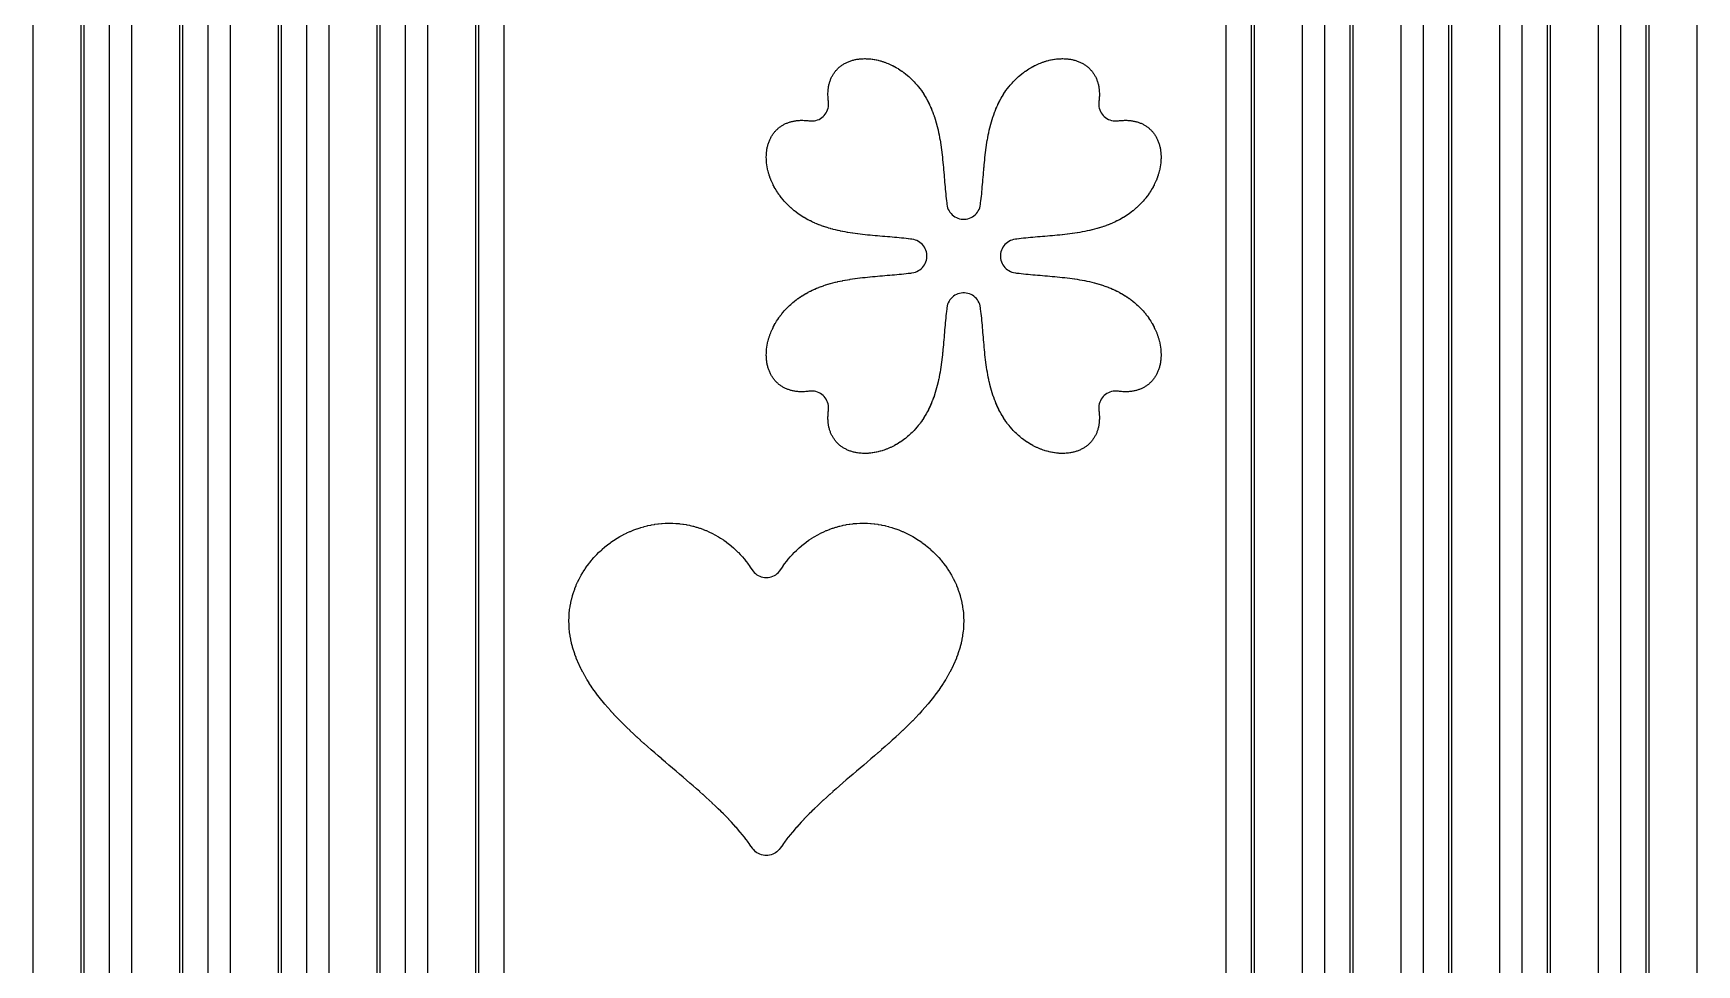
# Model space of a CAD drawing. Header units: metres. Extents: x 9 to 1211, y 9 to 2781.
# Drawn here: x 9 to 599, y 1738 to 2068 of the extents above; entities that cross this region are included whole.
import ezdxf

# ---------------------------------------------------------------- set-up
doc = ezdxf.new("R2010")
doc.units = ezdxf.units.M
for name, color, linetype in [('ACIKLIK', 5, 'Continuous'), ('CAM_SABLON', 4, 'Continuous'), ('DIS_KENAR_V91_Z3', 1, 'Continuous'), ('LAMBA_T4_Z4', 3, 'Continuous')]:
    doc.layers.add(name, color=color, linetype=linetype)

msp = doc.modelspace()

# ---------------------------------------------------------------- linework, layer by layer
at = {"layer": 'ACIKLIK'}
for points in [[(36, 1696.12), (36, 2485.88)], [(71, 1696.12), (71, 2485.88)], [(106, 1696.12), (106, 2485.88)], [(141, 1696.12), (141, 2485.88)], [(176, 1696.12), (176, 2485.88)], [(432, 2485.88), (432, 1696.12)], [(467, 2485.88), (467, 1696.12)], [(502, 2485.88), (502, 1696.12)], [(537, 2485.88), (537, 1696.12)], [(572, 2485.88), (572, 1696.12)]]:
    msp.add_lwpolyline(points, dxfattribs=at)
at = {"layer": 'CAM_SABLON'}
for points in [[(27, 1696.08), (27, 2485.92)], [(62, 1696.08), (62, 2485.92)], [(97, 1696.08), (97, 2485.92)], [(132, 1696.08), (132, 2485.92)], [(167, 1696.08), (167, 2485.92)], [(441, 2485.92), (441, 1696.08)], [(476, 2485.92), (476, 1696.08)], [(511, 2485.92), (511, 1696.08)], [(546, 2485.92), (546, 1696.08)], [(581, 2485.92), (581, 1696.08)]]:
    msp.add_lwpolyline(points, dxfattribs=at)
at = {"layer": 'DIS_KENAR_V91_Z3'}
for points in [[(9, 1696), (9, 2486)], [(44, 1696), (44, 2486)], [(79, 1696), (79, 2486)], [(114, 1696), (114, 2486)], [(149, 1696), (149, 2486)], [(459, 2486), (459, 1696)], [(494, 2486), (494, 1696)], [(529, 2486), (529, 1696)], [(564, 2486), (564, 1696)], [(599, 2486), (599, 1696)]]:
    msp.add_lwpolyline(points, dxfattribs=at)
for points in [[(284.11, 1941.03), (283.74, 1940.99), (283.56, 1940.97), (283.15, 1940.93), (282.97, 1940.91), (282.57, 1940.89), (282.37, 1940.88), (281.98, 1940.87), (281.78, 1940.86), (281.39, 1940.87), (281.18, 1940.87), (280.81, 1940.89), (280.59, 1940.9), (280.23, 1940.92), (280, 1940.95), (279.66, 1940.99), (279.42, 1941.02), (279.09, 1941.07), (278.84, 1941.11), (278.52, 1941.17), (278.28, 1941.23), (277.97, 1941.3), (277.72, 1941.37), (277.42, 1941.45), (277.17, 1941.53), (276.89, 1941.63), (276.63, 1941.72), (276.36, 1941.82), (276.1, 1941.93), (275.85, 1942.04), (275.58, 1942.17), (275.34, 1942.29), (275.08, 1942.43), (274.85, 1942.56), (274.6, 1942.71), (274.38, 1942.85), (274.13, 1943.02), (273.92, 1943.16), (273.67, 1943.35), (273.48, 1943.5), (273.24, 1943.7), (273.05, 1943.87), (272.82, 1944.08), (272.64, 1944.25), (272.42, 1944.47), (272.25, 1944.66), (272.04, 1944.89), (271.87, 1945.09), (271.68, 1945.33), (271.52, 1945.55), (271.35, 1945.79), (271.19, 1946.02), (271.03, 1946.27), (270.88, 1946.52), (270.73, 1946.77), (270.59, 1947.03), (270.46, 1947.29), (270.33, 1947.57), (270.21, 1947.83), (270.08, 1948.12), (269.98, 1948.38), (269.86, 1948.69), (269.77, 1948.95), (269.67, 1949.28), (269.59, 1949.54), (269.5, 1949.89), (269.43, 1950.14), (269.35, 1950.51), (269.3, 1950.75), (269.23, 1951.14), (269.19, 1951.38), (269.14, 1951.78), (269.11, 1952.02), (269.07, 1952.44), (269.05, 1952.68), (269.02, 1953.11), (269.01, 1953.34), (269, 1953.79), (269, 1954.01), (269.01, 1954.47), (269.02, 1954.69), (269.04, 1955.17), (269.06, 1955.38), (269.1, 1955.87), (269.12, 1956.08), (269.18, 1956.57), (269.21, 1956.78), (269.29, 1957.28), (269.33, 1957.48), (269.43, 1957.99), (269.47, 1958.19), (269.59, 1958.71), (269.64, 1958.9), (269.77, 1959.42), (269.83, 1959.61), (269.98, 1960.13), (270.04, 1960.32), (270.22, 1960.85), (270.28, 1961.03), (270.48, 1961.56), (270.55, 1961.73), (270.76, 1962.27), (270.83, 1962.44), (271.07, 1962.97), (271.15, 1963.13), (271.4, 1963.66), (271.48, 1963.83), (271.75, 1964.36), (271.84, 1964.52), (272.13, 1965.04), (272.22, 1965.2), (272.53, 1965.71), (272.62, 1965.87), (272.95, 1966.38), (273.05, 1966.53), (273.39, 1967.04), (273.49, 1967.18), (273.86, 1967.68), (273.96, 1967.82), (274.34, 1968.32), (274.45, 1968.46), (274.84, 1968.94), (274.96, 1969.07), (275.37, 1969.55), (275.48, 1969.68), (275.91, 1970.15), (276.03, 1970.27), (276.47, 1970.73), (276.6, 1970.85), (277.06, 1971.3), (277.18, 1971.41), (277.65, 1971.85), (277.78, 1971.96), (278.27, 1972.39), (278.4, 1972.5), (278.9, 1972.91), (279.03, 1973.01), (279.55, 1973.42), (279.69, 1973.52), (280.22, 1973.91), (280.35, 1974), (280.9, 1974.38), (281.03, 1974.47), (281.6, 1974.84), (281.73, 1974.92), (282.31, 1975.28), (282.44, 1975.36), (283.03, 1975.7), (283.16, 1975.77), (283.77, 1976.1), (283.9, 1976.17), (284.52, 1976.49), (284.65, 1976.56), (285.28, 1976.87), (285.41, 1976.93), (286.05, 1977.22), (286.18, 1977.28), (286.84, 1977.56), (286.96, 1977.61), (287.63, 1977.88), (287.75, 1977.93), (288.44, 1978.19), (288.55, 1978.23), (289.25, 1978.48), (289.36, 1978.52), (290.03, 1978.74), (290.13, 1978.77), (290.86, 1979), (290.97, 1979.03), (291.7, 1979.24), (291.8, 1979.27), (292.55, 1979.48), (292.65, 1979.5), (293.4, 1979.69), (293.5, 1979.72), (294.26, 1979.9), (294.35, 1979.92), (295.13, 1980.09), (295.21, 1980.11), (296, 1980.27), (296.08, 1980.29), (296.88, 1980.44), (296.95, 1980.45), (297.76, 1980.6), (297.83, 1980.61), (298.64, 1980.74), (298.71, 1980.75), (299.53, 1980.88), (299.59, 1980.89), (300.42, 1981.01), (300.47, 1981.02), (301.31, 1981.13), (301.36, 1981.14), (302.2, 1981.24), (302.24, 1981.25), (303.09, 1981.35), (303.13, 1981.35), (303.98, 1981.45), (304.02, 1981.45), (304.87, 1981.54), (304.91, 1981.54), (305.76, 1981.63), (305.79, 1981.63), (306.65, 1981.71), (306.68, 1981.71), (307.54, 1981.79), (307.56, 1981.79), (308.43, 1981.87), (308.44, 1981.87), (309.31, 1981.95), (309.32, 1981.95), (310.18, 1982.02), (311.06, 1982.09), (311.92, 1982.17), (312.77, 1982.24), (313.62, 1982.31), (314.46, 1982.38), (315.3, 1982.46), (316.13, 1982.54), (316.95, 1982.62), (317.77, 1982.7), (317.81, 1982.71), (318.57, 1982.79), (318.62, 1982.8), (319.36, 1982.88), (319.42, 1982.89), (320.15, 1982.98), (320.21, 1982.98), (320.57, 1983.03), (321.31, 1983.16), (321.88, 1983.32), (322.44, 1983.54), (322.97, 1983.82), (323.47, 1984.14), (323.93, 1984.51), (324.36, 1984.93), (324.74, 1985.39), (325.08, 1985.88), (325.36, 1986.4), (325.59, 1986.95), (325.77, 1987.52), (325.89, 1988.11), (325.95, 1988.7), (325.95, 1989.3), (325.89, 1989.89), (325.77, 1990.48), (325.59, 1991.05), (325.36, 1991.6), (325.08, 1992.12), (324.74, 1992.61), (324.36, 1993.07), (323.93, 1993.49), (323.47, 1993.86), (322.97, 1994.18), (322.44, 1994.46), (321.88, 1994.68), (321.31, 1994.84), (320.57, 1994.97), (320.21, 1995.02), (320.15, 1995.02), (319.42, 1995.11), (319.36, 1995.12), (318.62, 1995.2), (318.57, 1995.21), (317.81, 1995.29), (317.77, 1995.3), (317, 1995.38), (316.17, 1995.46), (315.34, 1995.54), (314.5, 1995.61), (313.65, 1995.69), (312.79, 1995.76), (311.93, 1995.83), (311.06, 1995.91), (310.19, 1995.98), (309.32, 1996.05), (309.32, 1996.05), (308.45, 1996.13), (308.44, 1996.13), (307.58, 1996.2), (307.56, 1996.21), (306.7, 1996.28), (306.68, 1996.29), (305.82, 1996.37), (305.79, 1996.37), (304.94, 1996.45), (304.9, 1996.46), (304.05, 1996.55), (304.02, 1996.55), (303.17, 1996.64), (303.13, 1996.65), (302.29, 1996.75), (302.24, 1996.75), (301.4, 1996.86), (301.35, 1996.86), (300.52, 1996.98), (300.47, 1996.98), (299.64, 1997.1), (299.58, 1997.11), (298.77, 1997.24), (298.7, 1997.25), (297.89, 1997.38), (297.82, 1997.39), (297.02, 1997.53), (296.95, 1997.55), (296.15, 1997.7), (296.07, 1997.71), (295.29, 1997.87), (295.21, 1997.89), (294.43, 1998.06), (294.34, 1998.08), (293.58, 1998.26), (293.49, 1998.28), (292.73, 1998.47), (292.64, 1998.5), (291.89, 1998.7), (291.79, 1998.73), (291.06, 1998.94), (290.95, 1998.97), (290.23, 1999.2), (290.12, 1999.23), (289.37, 1999.48), (289.25, 1999.52), (288.55, 1999.77), (288.44, 1999.81), (287.75, 2000.07), (287.63, 2000.12), (286.96, 2000.39), (286.84, 2000.44), (286.18, 2000.72), (286.05, 2000.78), (285.41, 2001.07), (285.28, 2001.13), (284.65, 2001.44), (284.52, 2001.51), (283.9, 2001.83), (283.77, 2001.9), (283.16, 2002.23), (283.03, 2002.3), (282.44, 2002.64), (282.31, 2002.72), (281.73, 2003.08), (281.6, 2003.16), (281.03, 2003.53), (280.9, 2003.62), (280.35, 2004), (280.22, 2004.09), (279.69, 2004.48), (279.55, 2004.58), (279.03, 2004.99), (278.9, 2005.09), (278.4, 2005.5), (278.27, 2005.61), (277.78, 2006.04), (277.65, 2006.15), (277.18, 2006.59), (277.06, 2006.7), (276.6, 2007.15), (276.47, 2007.27), (276.03, 2007.73), (275.91, 2007.85), (275.48, 2008.32), (275.37, 2008.45), (274.96, 2008.93), (274.84, 2009.06), (274.45, 2009.54), (274.34, 2009.68), (273.96, 2010.18), (273.86, 2010.32), (273.49, 2010.82), (273.39, 2010.96), (273.05, 2011.47), (272.95, 2011.62), (272.62, 2012.13), (272.53, 2012.29), (272.22, 2012.8), (272.13, 2012.96), (271.84, 2013.48), (271.75, 2013.64), (271.48, 2014.17), (271.4, 2014.34), (271.15, 2014.87), (271.07, 2015.03), (270.83, 2015.56), (270.76, 2015.73), (270.55, 2016.27), (270.48, 2016.44), (270.28, 2016.97), (270.22, 2017.15), (270.04, 2017.68), (269.98, 2017.87), (269.83, 2018.39), (269.77, 2018.58), (269.64, 2019.1), (269.59, 2019.29), (269.47, 2019.81), (269.43, 2020.01), (269.33, 2020.52), (269.29, 2020.72), (269.21, 2021.22), (269.18, 2021.43), (269.12, 2021.92), (269.1, 2022.13), (269.06, 2022.62), (269.04, 2022.83), (269.02, 2023.31), (269.01, 2023.53), (269, 2023.99), (269, 2024.21), (269.01, 2024.66), (269.02, 2024.89), (269.05, 2025.32), (269.07, 2025.56), (269.11, 2025.98), (269.14, 2026.22), (269.19, 2026.62), (269.23, 2026.86), (269.3, 2027.25), (269.35, 2027.49), (269.43, 2027.86), (269.5, 2028.11), (269.59, 2028.46), (269.67, 2028.72), (269.77, 2029.05), (269.86, 2029.31), (269.98, 2029.62), (270.08, 2029.88), (270.21, 2030.17), (270.33, 2030.43), (270.46, 2030.71), (270.59, 2030.97), (270.73, 2031.23), (270.88, 2031.48), (271.03, 2031.73), (271.19, 2031.98), (271.35, 2032.21), (271.52, 2032.45), (271.68, 2032.67), (271.87, 2032.91), (272.04, 2033.11), (272.25, 2033.34), (272.42, 2033.53), (272.64, 2033.75), (272.82, 2033.92), (273.05, 2034.13), (273.24, 2034.3), (273.48, 2034.5), (273.67, 2034.65), (273.92, 2034.84), (274.13, 2034.98), (274.38, 2035.15), (274.6, 2035.29), (274.85, 2035.44), (275.08, 2035.57), (275.34, 2035.71), (275.58, 2035.83), (275.85, 2035.96), (276.1, 2036.07), (276.36, 2036.18), (276.63, 2036.28), (276.89, 2036.37), (277.17, 2036.47), (277.42, 2036.55), (277.72, 2036.63), (277.97, 2036.7), (278.28, 2036.77), (278.52, 2036.83), (278.84, 2036.89), (279.09, 2036.93), (279.42, 2036.98), (279.66, 2037.01), (280, 2037.05), (280.23, 2037.08), (280.59, 2037.1), (280.81, 2037.11), (281.18, 2037.13), (281.39, 2037.13), (281.78, 2037.14), (281.98, 2037.13), (282.37, 2037.12), (282.57, 2037.11), (282.97, 2037.09), (283.15, 2037.07), (283.56, 2037.03), (283.74, 2037.01), (284.06, 2036.97), (284.87, 2036.9), (285.45, 2036.9), (286.03, 2036.96), (286.6, 2037.08), (287.15, 2037.25), (287.69, 2037.48), (288.21, 2037.75), (288.69, 2038.08), (289.14, 2038.45), (289.55, 2038.86), (289.92, 2039.31), (290.25, 2039.79), (290.52, 2040.31), (290.75, 2040.85), (290.92, 2041.4), (291.04, 2041.97), (291.1, 2042.55), (291.1, 2043.14), (291.03, 2043.89), (290.99, 2044.26), (290.97, 2044.44), (290.93, 2044.85), (290.91, 2045.03), (290.89, 2045.43), (290.88, 2045.63), (290.87, 2046.02), (290.86, 2046.22), (290.87, 2046.61), (290.87, 2046.82), (290.89, 2047.19), (290.9, 2047.41), (290.92, 2047.77), (290.95, 2048), (290.99, 2048.34), (291.02, 2048.58), (291.07, 2048.91), (291.11, 2049.16), (291.17, 2049.48), (291.23, 2049.72), (291.3, 2050.03), (291.37, 2050.28), (291.45, 2050.58), (291.53, 2050.83), (291.63, 2051.11), (291.72, 2051.37), (291.82, 2051.64), (291.93, 2051.9), (292.04, 2052.15), (292.17, 2052.42), (292.29, 2052.66), (292.43, 2052.92), (292.56, 2053.15), (292.71, 2053.4), (292.85, 2053.62), (293.02, 2053.87), (293.16, 2054.08), (293.35, 2054.33), (293.5, 2054.52), (293.7, 2054.76), (293.87, 2054.95), (294.08, 2055.18), (294.25, 2055.36), (294.47, 2055.58), (294.66, 2055.75), (294.89, 2055.96), (295.09, 2056.13), (295.33, 2056.32), (295.55, 2056.48), (295.79, 2056.65), (296.02, 2056.81), (296.27, 2056.97), (296.52, 2057.12), (296.77, 2057.27), (297.03, 2057.41), (297.29, 2057.54), (297.57, 2057.67), (297.83, 2057.79), (298.12, 2057.92), (298.38, 2058.02), (298.69, 2058.14), (298.95, 2058.23), (299.28, 2058.33), (299.54, 2058.41), (299.89, 2058.5), (300.14, 2058.57), (300.51, 2058.65), (300.75, 2058.7), (301.14, 2058.77), (301.38, 2058.81), (301.78, 2058.86), (302.02, 2058.89), (302.44, 2058.93), (302.68, 2058.95), (303.11, 2058.98), (303.34, 2058.99), (303.79, 2059), (304.01, 2059), (304.47, 2058.99), (304.69, 2058.98), (305.17, 2058.96), (305.38, 2058.94), (305.87, 2058.9), (306.08, 2058.88), (306.57, 2058.82), (306.78, 2058.79), (307.28, 2058.71), (307.48, 2058.67), (307.99, 2058.57), (308.19, 2058.53), (308.71, 2058.41), (308.9, 2058.36), (309.42, 2058.23), (309.61, 2058.17), (310.13, 2058.02), (310.32, 2057.96), (310.85, 2057.78), (311.03, 2057.72), (311.56, 2057.52), (311.73, 2057.45), (312.27, 2057.24), (312.44, 2057.17), (312.97, 2056.93), (313.13, 2056.85), (313.66, 2056.6), (313.83, 2056.52), (314.36, 2056.25), (314.52, 2056.16), (315.04, 2055.87), (315.2, 2055.78), (315.71, 2055.47), (315.87, 2055.38), (316.38, 2055.05), (316.53, 2054.95), (317.04, 2054.61), (317.18, 2054.51), (317.68, 2054.14), (317.82, 2054.04), (318.32, 2053.66), (318.46, 2053.55), (318.94, 2053.16), (319.07, 2053.04), (319.55, 2052.63), (319.68, 2052.52), (320.15, 2052.09), (320.27, 2051.97), (320.73, 2051.53), (320.85, 2051.4), (321.3, 2050.94), (321.41, 2050.82), (321.85, 2050.35), (321.96, 2050.22), (322.39, 2049.73), (322.5, 2049.6), (322.91, 2049.1), (323.01, 2048.97), (323.42, 2048.45), (323.52, 2048.31), (323.91, 2047.78), (324, 2047.65), (324.38, 2047.1), (324.47, 2046.97), (324.84, 2046.4), (324.92, 2046.27), (325.28, 2045.69), (325.36, 2045.56), (325.7, 2044.97), (325.77, 2044.84), (326.1, 2044.23), (326.17, 2044.1), (326.49, 2043.48), (326.56, 2043.35), (326.87, 2042.72), (326.93, 2042.59), (327.22, 2041.95), (327.28, 2041.82), (327.56, 2041.16), (327.61, 2041.04), (327.88, 2040.37), (327.93, 2040.25), (328.19, 2039.56), (328.23, 2039.45), (328.48, 2038.75), (328.52, 2038.64), (328.74, 2037.97), (328.77, 2037.87), (329, 2037.14), (329.03, 2037.03), (329.24, 2036.3), (329.27, 2036.2), (329.48, 2035.45), (329.5, 2035.35), (329.69, 2034.6), (329.72, 2034.5), (329.9, 2033.74), (329.92, 2033.65), (330.09, 2032.87), (330.11, 2032.79), (330.27, 2032), (330.29, 2031.92), (330.44, 2031.12), (330.45, 2031.05), (330.6, 2030.24), (330.61, 2030.17), (330.74, 2029.36), (330.75, 2029.29), (330.88, 2028.47), (330.89, 2028.41), (331.01, 2027.58), (331.02, 2027.53), (331.13, 2026.69), (331.14, 2026.64), (331.24, 2025.8), (331.25, 2025.76), (331.35, 2024.91), (331.35, 2024.87), (331.45, 2024.02), (331.45, 2023.98), (331.54, 2023.13), (331.54, 2023.09), (331.63, 2022.24), (331.63, 2022.21), (331.71, 2021.35), (331.71, 2021.32), (331.79, 2020.46), (331.79, 2020.44), (331.87, 2019.57), (331.87, 2019.56), (331.95, 2018.69), (331.95, 2018.68), (332.02, 2017.82), (332.09, 2016.94), (332.17, 2016.08), (332.24, 2015.23), (332.31, 2014.38), (332.38, 2013.54), (332.46, 2012.7), (332.54, 2011.87), (332.62, 2011.05), (332.7, 2010.23), (332.71, 2010.19), (332.79, 2009.43), (332.8, 2009.38), (332.88, 2008.64), (332.89, 2008.58), (332.98, 2007.85), (332.98, 2007.79), (333.03, 2007.43), (333.16, 2006.69), (333.32, 2006.12), (333.54, 2005.56), (333.82, 2005.03), (334.14, 2004.53), (334.51, 2004.07), (334.93, 2003.64), (335.39, 2003.26), (335.88, 2002.92), (336.4, 2002.64), (336.95, 2002.41), (337.52, 2002.23), (338.11, 2002.11), (338.7, 2002.05), (339.3, 2002.05), (339.89, 2002.11), (340.48, 2002.23), (341.05, 2002.41), (341.6, 2002.64), (342.12, 2002.92), (342.61, 2003.26), (343.07, 2003.64), (343.49, 2004.07), (343.86, 2004.53), (344.18, 2005.03), (344.46, 2005.56), (344.68, 2006.12), (344.84, 2006.69), (344.97, 2007.43), (345.02, 2007.79), (345.02, 2007.85), (345.11, 2008.58), (345.12, 2008.64), (345.2, 2009.38), (345.21, 2009.43), (345.29, 2010.19), (345.3, 2010.23), (345.38, 2011), (345.46, 2011.83), (345.54, 2012.66), (345.61, 2013.5), (345.69, 2014.35), (345.76, 2015.21), (345.83, 2016.07), (345.91, 2016.94), (345.98, 2017.81), (346.05, 2018.68), (346.05, 2018.68), (346.13, 2019.55), (346.13, 2019.56), (346.2, 2020.42), (346.21, 2020.44), (346.28, 2021.3), (346.29, 2021.32), (346.37, 2022.18), (346.37, 2022.21), (346.45, 2023.06), (346.46, 2023.1), (346.55, 2023.95), (346.55, 2023.98), (346.64, 2024.83), (346.65, 2024.87), (346.75, 2025.71), (346.75, 2025.76), (346.86, 2026.6), (346.86, 2026.65), (346.98, 2027.48), (346.98, 2027.53), (347.1, 2028.36), (347.11, 2028.42), (347.24, 2029.23), (347.25, 2029.3), (347.38, 2030.11), (347.39, 2030.18), (347.53, 2030.98), (347.55, 2031.05), (347.7, 2031.85), (347.71, 2031.93), (347.87, 2032.71), (347.89, 2032.79), (348.06, 2033.57), (348.08, 2033.66), (348.26, 2034.42), (348.28, 2034.51), (348.47, 2035.27), (348.5, 2035.36), (348.7, 2036.11), (348.73, 2036.21), (348.94, 2036.94), (348.97, 2037.05), (349.2, 2037.77), (349.23, 2037.88), (349.48, 2038.63), (349.52, 2038.75), (349.77, 2039.45), (349.81, 2039.56), (350.07, 2040.25), (350.12, 2040.37), (350.39, 2041.04), (350.44, 2041.16), (350.72, 2041.82), (350.78, 2041.95), (351.07, 2042.59), (351.13, 2042.72), (351.44, 2043.35), (351.51, 2043.48), (351.83, 2044.1), (351.9, 2044.23), (352.23, 2044.84), (352.3, 2044.97), (352.64, 2045.56), (352.72, 2045.69), (353.08, 2046.27), (353.16, 2046.4), (353.53, 2046.97), (353.62, 2047.1), (354, 2047.65), (354.09, 2047.78), (354.48, 2048.31), (354.58, 2048.45), (354.99, 2048.97), (355.09, 2049.1), (355.5, 2049.6), (355.61, 2049.73), (356.04, 2050.22), (356.15, 2050.35), (356.59, 2050.82), (356.7, 2050.94), (357.15, 2051.4), (357.27, 2051.53), (357.73, 2051.97), (357.85, 2052.09), (358.32, 2052.52), (358.45, 2052.63), (358.93, 2053.04), (359.06, 2053.16), (359.54, 2053.55), (359.68, 2053.66), (360.18, 2054.04), (360.32, 2054.14), (360.82, 2054.51), (360.96, 2054.61), (361.47, 2054.95), (361.62, 2055.05), (362.13, 2055.38), (362.29, 2055.47), (362.8, 2055.78), (362.96, 2055.87), (363.48, 2056.16), (363.64, 2056.25), (364.17, 2056.52), (364.34, 2056.6), (364.87, 2056.85), (365.03, 2056.93), (365.56, 2057.17), (365.73, 2057.24), (366.27, 2057.45), (366.44, 2057.52), (366.97, 2057.72), (367.15, 2057.78), (367.68, 2057.96), (367.87, 2058.02), (368.39, 2058.17), (368.58, 2058.23), (369.1, 2058.36), (369.29, 2058.41), (369.81, 2058.53), (370.01, 2058.57), (370.52, 2058.67), (370.72, 2058.71), (371.22, 2058.79), (371.43, 2058.82), (371.92, 2058.88), (372.13, 2058.9), (372.62, 2058.94), (372.83, 2058.96), (373.31, 2058.98), (373.53, 2058.99), (373.99, 2059), (374.21, 2059), (374.66, 2058.99), (374.89, 2058.98), (375.32, 2058.95), (375.56, 2058.93), (375.98, 2058.89), (376.22, 2058.86), (376.62, 2058.81), (376.86, 2058.77), (377.25, 2058.7), (377.49, 2058.65), (377.86, 2058.57), (378.11, 2058.5), (378.46, 2058.41), (378.72, 2058.33), (379.05, 2058.23), (379.31, 2058.14), (379.62, 2058.02), (379.88, 2057.92), (380.17, 2057.79), (380.43, 2057.67), (380.71, 2057.54), (380.97, 2057.41), (381.23, 2057.27), (381.48, 2057.12), (381.73, 2056.97), (381.98, 2056.81), (382.21, 2056.65), (382.45, 2056.48), (382.67, 2056.32), (382.91, 2056.13), (383.11, 2055.96), (383.34, 2055.75), (383.53, 2055.58), (383.75, 2055.36), (383.92, 2055.18), (384.13, 2054.95), (384.3, 2054.76), (384.5, 2054.52), (384.65, 2054.33), (384.84, 2054.08), (384.98, 2053.87), (385.15, 2053.62), (385.29, 2053.4), (385.44, 2053.15), (385.57, 2052.92), (385.71, 2052.66), (385.83, 2052.42), (385.96, 2052.15), (386.07, 2051.9), (386.18, 2051.64), (386.28, 2051.37), (386.37, 2051.11), (386.47, 2050.83), (386.55, 2050.58), (386.63, 2050.28), (386.7, 2050.03), (386.77, 2049.72), (386.83, 2049.48), (386.89, 2049.16), (386.93, 2048.91), (386.98, 2048.58), (387.01, 2048.34), (387.05, 2048), (387.08, 2047.77), (387.1, 2047.41), (387.11, 2047.19), (387.13, 2046.82), (387.13, 2046.61), (387.14, 2046.22), (387.13, 2046.02), (387.12, 2045.63), (387.11, 2045.43), (387.09, 2045.03), (387.07, 2044.85), (387.03, 2044.44), (387.01, 2044.26), (386.97, 2043.94), (386.9, 2043.13), (386.9, 2042.55), (386.96, 2041.97), (387.08, 2041.4), (387.25, 2040.85), (387.48, 2040.31), (387.75, 2039.79), (388.08, 2039.31), (388.45, 2038.86), (388.86, 2038.45), (389.31, 2038.08), (389.79, 2037.75), (390.31, 2037.48), (390.85, 2037.25), (391.4, 2037.08), (391.97, 2036.96), (392.55, 2036.9), (393.14, 2036.9), (393.89, 2036.97), (394.26, 2037.01), (394.44, 2037.03), (394.85, 2037.07), (395.03, 2037.09), (395.43, 2037.11), (395.63, 2037.12), (396.02, 2037.13), (396.22, 2037.14), (396.61, 2037.13), (396.82, 2037.13), (397.19, 2037.11), (397.41, 2037.1), (397.77, 2037.08), (398, 2037.05), (398.34, 2037.01), (398.58, 2036.98), (398.91, 2036.93), (399.16, 2036.89), (399.48, 2036.83), (399.72, 2036.77), (400.03, 2036.7), (400.28, 2036.63), (400.58, 2036.55), (400.83, 2036.47), (401.11, 2036.37), (401.37, 2036.28), (401.64, 2036.18), (401.9, 2036.07), (402.15, 2035.96), (402.42, 2035.83), (402.66, 2035.71), (402.92, 2035.57), (403.15, 2035.44), (403.4, 2035.29), (403.62, 2035.15), (403.87, 2034.98), (404.08, 2034.84), (404.33, 2034.65), (404.52, 2034.5), (404.76, 2034.3), (404.95, 2034.13), (405.18, 2033.92), (405.36, 2033.75), (405.58, 2033.53), (405.75, 2033.34), (405.96, 2033.11), (406.13, 2032.91), (406.32, 2032.67), (406.48, 2032.45), (406.65, 2032.21), (406.81, 2031.98), (406.97, 2031.73), (407.12, 2031.48), (407.27, 2031.23), (407.41, 2030.97), (407.54, 2030.71), (407.67, 2030.43), (407.79, 2030.17), (407.92, 2029.88), (408.02, 2029.62), (408.14, 2029.31), (408.23, 2029.05), (408.33, 2028.72), (408.41, 2028.46), (408.5, 2028.11), (408.57, 2027.86), (408.65, 2027.49), (408.7, 2027.25), (408.77, 2026.86), (408.81, 2026.62), (408.86, 2026.22), (408.89, 2025.98), (408.93, 2025.56), (408.95, 2025.32), (408.98, 2024.89), (408.99, 2024.66), (409, 2024.21), (409, 2023.99), (408.99, 2023.53), (408.98, 2023.31), (408.96, 2022.83), (408.94, 2022.62), (408.9, 2022.13), (408.88, 2021.92), (408.82, 2021.43), (408.79, 2021.22), (408.71, 2020.72), (408.67, 2020.52), (408.57, 2020.01), (408.53, 2019.81), (408.41, 2019.29), (408.36, 2019.1), (408.23, 2018.58), (408.17, 2018.39), (408.02, 2017.87), (407.96, 2017.68), (407.78, 2017.15), (407.72, 2016.97), (407.52, 2016.44), (407.45, 2016.27), (407.24, 2015.73), (407.17, 2015.56), (406.93, 2015.03), (406.85, 2014.87), (406.6, 2014.34), (406.52, 2014.17), (406.25, 2013.64), (406.16, 2013.48), (405.87, 2012.96), (405.78, 2012.8), (405.47, 2012.29), (405.38, 2012.13), (405.05, 2011.62), (404.95, 2011.47), (404.61, 2010.96), (404.51, 2010.82), (404.14, 2010.32), (404.04, 2010.18), (403.66, 2009.68), (403.55, 2009.54), (403.16, 2009.06), (403.04, 2008.93), (402.63, 2008.45), (402.52, 2008.32), (402.09, 2007.85), (401.97, 2007.73), (401.53, 2007.27), (401.4, 2007.15), (400.94, 2006.7), (400.82, 2006.59), (400.35, 2006.15), (400.22, 2006.04), (399.73, 2005.61), (399.6, 2005.5), (399.1, 2005.09), (398.97, 2004.99), (398.45, 2004.58), (398.31, 2004.48), (397.78, 2004.09), (397.65, 2004), (397.1, 2003.62), (396.97, 2003.53), (396.4, 2003.16), (396.27, 2003.08), (395.69, 2002.72), (395.56, 2002.64), (394.97, 2002.3), (394.84, 2002.23), (394.23, 2001.9), (394.1, 2001.83), (393.48, 2001.51), (393.35, 2001.44), (392.72, 2001.13), (392.59, 2001.07), (391.95, 2000.78), (391.82, 2000.72), (391.16, 2000.44), (391.04, 2000.39), (390.37, 2000.12), (390.25, 2000.07), (389.56, 1999.81), (389.45, 1999.77), (388.75, 1999.52), (388.64, 1999.48), (387.97, 1999.26), (387.87, 1999.23), (387.14, 1999), (387.03, 1998.97), (386.3, 1998.76), (386.2, 1998.73), (385.45, 1998.52), (385.35, 1998.5), (384.6, 1998.31), (384.5, 1998.28), (383.74, 1998.1), (383.65, 1998.08), (382.87, 1997.91), (382.79, 1997.89), (382, 1997.73), (381.92, 1997.71), (381.12, 1997.56), (381.05, 1997.55), (380.24, 1997.4), (380.17, 1997.39), (379.36, 1997.26), (379.29, 1997.25), (378.47, 1997.12), (378.41, 1997.11), (377.58, 1996.99), (377.53, 1996.98), (376.69, 1996.87), (376.64, 1996.86), (375.8, 1996.76), (375.76, 1996.75), (374.91, 1996.65), (374.87, 1996.65), (374.02, 1996.55), (373.98, 1996.55), (373.13, 1996.46), (373.09, 1996.46), (372.24, 1996.37), (372.21, 1996.37), (371.35, 1996.29), (371.32, 1996.29), (370.46, 1996.21), (370.44, 1996.21), (369.57, 1996.13), (369.56, 1996.13), (368.69, 1996.05), (368.68, 1996.05), (367.82, 1995.98), (366.94, 1995.91), (366.08, 1995.83), (365.23, 1995.76), (364.38, 1995.69), (363.54, 1995.62), (362.7, 1995.54), (361.87, 1995.46), (361.05, 1995.38), (360.23, 1995.3), (360.19, 1995.29), (359.43, 1995.21), (359.38, 1995.2), (358.64, 1995.12), (358.58, 1995.11), (357.85, 1995.02), (357.79, 1995.02), (357.43, 1994.97), (356.69, 1994.84), (356.12, 1994.68), (355.56, 1994.46), (355.03, 1994.18), (354.53, 1993.86), (354.07, 1993.49), (353.64, 1993.07), (353.26, 1992.61), (352.92, 1992.12), (352.64, 1991.6), (352.41, 1991.05), (352.23, 1990.48), (352.11, 1989.89), (352.05, 1989.3), (352.05, 1988.7), (352.11, 1988.11), (352.23, 1987.52), (352.41, 1986.95), (352.64, 1986.4), (352.92, 1985.88), (353.26, 1985.39), (353.64, 1984.93), (354.07, 1984.51), (354.53, 1984.14), (355.03, 1983.82), (355.56, 1983.54), (356.12, 1983.32), (356.69, 1983.16), (357.43, 1983.03), (357.79, 1982.98), (357.85, 1982.98), (358.58, 1982.89), (358.64, 1982.88), (359.38, 1982.8), (359.43, 1982.79), (360.19, 1982.71), (360.23, 1982.7), (361, 1982.62), (361.83, 1982.54), (362.66, 1982.46), (363.5, 1982.39), (364.35, 1982.31), (365.21, 1982.24), (366.07, 1982.17), (366.94, 1982.09), (367.81, 1982.02), (368.68, 1981.95), (368.68, 1981.95), (369.55, 1981.87), (369.56, 1981.87), (370.42, 1981.8), (370.44, 1981.79), (371.3, 1981.72), (371.32, 1981.71), (372.18, 1981.63), (372.21, 1981.63), (373.06, 1981.55), (373.1, 1981.54), (373.95, 1981.45), (373.98, 1981.45), (374.83, 1981.36), (374.87, 1981.35), (375.71, 1981.25), (375.76, 1981.25), (376.6, 1981.14), (376.65, 1981.14), (377.48, 1981.02), (377.53, 1981.02), (378.36, 1980.9), (378.42, 1980.89), (379.23, 1980.76), (379.3, 1980.75), (380.11, 1980.62), (380.18, 1980.61), (380.98, 1980.47), (381.05, 1980.45), (381.85, 1980.3), (381.93, 1980.29), (382.71, 1980.13), (382.79, 1980.11), (383.57, 1979.94), (383.66, 1979.92), (384.42, 1979.74), (384.51, 1979.72), (385.27, 1979.53), (385.36, 1979.5), (386.11, 1979.3), (386.21, 1979.27), (386.94, 1979.06), (387.05, 1979.03), (387.77, 1978.8), (387.88, 1978.77), (388.63, 1978.52), (388.75, 1978.48), (389.45, 1978.23), (389.56, 1978.19), (390.25, 1977.93), (390.37, 1977.88), (391.04, 1977.61), (391.16, 1977.56), (391.82, 1977.28), (391.95, 1977.22), (392.59, 1976.93), (392.72, 1976.87), (393.35, 1976.56), (393.48, 1976.49), (394.1, 1976.17), (394.23, 1976.1), (394.84, 1975.77), (394.97, 1975.7), (395.56, 1975.36), (395.69, 1975.28), (396.27, 1974.92), (396.4, 1974.84), (396.97, 1974.47), (397.1, 1974.38), (397.65, 1974), (397.78, 1973.91), (398.31, 1973.52), (398.45, 1973.42), (398.97, 1973.01), (399.1, 1972.91), (399.6, 1972.5), (399.73, 1972.39), (400.22, 1971.96), (400.35, 1971.85), (400.82, 1971.41), (400.94, 1971.3), (401.4, 1970.85), (401.53, 1970.73), (401.97, 1970.27), (402.09, 1970.15), (402.52, 1969.68), (402.63, 1969.55), (403.04, 1969.07), (403.16, 1968.94), (403.55, 1968.46), (403.66, 1968.32), (404.04, 1967.82), (404.14, 1967.68), (404.51, 1967.18), (404.61, 1967.04), (404.95, 1966.53), (405.05, 1966.38), (405.38, 1965.87), (405.47, 1965.71), (405.78, 1965.2), (405.87, 1965.04), (406.16, 1964.52), (406.25, 1964.36), (406.52, 1963.83), (406.6, 1963.66), (406.85, 1963.13), (406.93, 1962.97), (407.17, 1962.44), (407.24, 1962.27), (407.45, 1961.73), (407.52, 1961.56), (407.72, 1961.03), (407.78, 1960.85), (407.96, 1960.32), (408.02, 1960.13), (408.17, 1959.61), (408.23, 1959.42), (408.36, 1958.9), (408.41, 1958.71), (408.53, 1958.19), (408.57, 1957.99), (408.67, 1957.48), (408.71, 1957.28), (408.79, 1956.78), (408.82, 1956.57), (408.88, 1956.08), (408.9, 1955.87), (408.94, 1955.38), (408.96, 1955.17), (408.98, 1954.69), (408.99, 1954.47), (409, 1954.01), (409, 1953.79), (408.99, 1953.34), (408.98, 1953.11), (408.95, 1952.68), (408.93, 1952.44), (408.89, 1952.02), (408.86, 1951.78), (408.81, 1951.38), (408.77, 1951.14), (408.7, 1950.75), (408.65, 1950.51), (408.57, 1950.14), (408.5, 1949.89), (408.41, 1949.54), (408.33, 1949.28), (408.23, 1948.95), (408.14, 1948.69), (408.02, 1948.38), (407.92, 1948.12), (407.79, 1947.83), (407.67, 1947.57), (407.54, 1947.29), (407.41, 1947.03), (407.27, 1946.77), (407.12, 1946.52), (406.97, 1946.27), (406.81, 1946.02), (406.65, 1945.79), (406.48, 1945.55), (406.32, 1945.33), (406.13, 1945.09), (405.96, 1944.89), (405.75, 1944.66), (405.58, 1944.47), (405.36, 1944.25), (405.18, 1944.08), (404.95, 1943.87), (404.76, 1943.7), (404.52, 1943.5), (404.33, 1943.35), (404.08, 1943.16), (403.87, 1943.02), (403.62, 1942.85), (403.4, 1942.71), (403.15, 1942.56), (402.92, 1942.43), (402.66, 1942.29), (402.42, 1942.17), (402.15, 1942.04), (401.9, 1941.93), (401.64, 1941.82), (401.37, 1941.72), (401.11, 1941.63), (400.83, 1941.53), (400.58, 1941.45), (400.28, 1941.37), (400.03, 1941.3), (399.72, 1941.23), (399.48, 1941.17), (399.16, 1941.11), (398.91, 1941.07), (398.58, 1941.02), (398.34, 1940.99), (398, 1940.95), (397.77, 1940.92), (397.41, 1940.9), (397.19, 1940.89), (396.82, 1940.87), (396.61, 1940.87), (396.22, 1940.86), (396.02, 1940.87), (395.63, 1940.88), (395.43, 1940.89), (395.03, 1940.91), (394.85, 1940.93), (394.44, 1940.97), (394.26, 1940.99), (393.94, 1941.03), (393.13, 1941.1), (392.55, 1941.1), (391.97, 1941.04), (391.4, 1940.92), (390.85, 1940.75), (390.31, 1940.52), (389.79, 1940.25), (389.31, 1939.92), (388.86, 1939.55), (388.45, 1939.14), (388.08, 1938.69), (387.75, 1938.21), (387.48, 1937.69), (387.25, 1937.15), (387.08, 1936.6), (386.96, 1936.03), (386.9, 1935.45), (386.9, 1934.86), (386.97, 1934.11), (387.01, 1933.74), (387.03, 1933.56), (387.07, 1933.15), (387.09, 1932.97), (387.11, 1932.57), (387.12, 1932.37), (387.13, 1931.98), (387.14, 1931.78), (387.13, 1931.39), (387.13, 1931.18), (387.11, 1930.81), (387.1, 1930.59), (387.08, 1930.23), (387.05, 1930), (387.01, 1929.66), (386.98, 1929.42), (386.93, 1929.09), (386.89, 1928.84), (386.83, 1928.52), (386.77, 1928.28), (386.7, 1927.97), (386.63, 1927.72), (386.55, 1927.42), (386.47, 1927.17), (386.37, 1926.89), (386.28, 1926.63), (386.18, 1926.36), (386.07, 1926.1), (385.96, 1925.85), (385.83, 1925.58), (385.71, 1925.34), (385.57, 1925.08), (385.44, 1924.85), (385.29, 1924.6), (385.15, 1924.38), (384.98, 1924.13), (384.84, 1923.92), (384.65, 1923.67), (384.5, 1923.48), (384.3, 1923.24), (384.13, 1923.05), (383.92, 1922.82), (383.75, 1922.64), (383.53, 1922.42), (383.34, 1922.25), (383.11, 1922.04), (382.91, 1921.87), (382.67, 1921.68), (382.45, 1921.52), (382.21, 1921.35), (381.98, 1921.19), (381.73, 1921.03), (381.48, 1920.88), (381.23, 1920.73), (380.97, 1920.59), (380.71, 1920.46), (380.43, 1920.33), (380.17, 1920.21), (379.88, 1920.08), (379.62, 1919.98), (379.31, 1919.86), (379.05, 1919.77), (378.72, 1919.67), (378.46, 1919.59), (378.11, 1919.5), (377.86, 1919.43), (377.49, 1919.35), (377.25, 1919.3), (376.86, 1919.23), (376.62, 1919.19), (376.22, 1919.14), (375.98, 1919.11), (375.56, 1919.07), (375.32, 1919.05), (374.89, 1919.02), (374.66, 1919.01), (374.21, 1919), (373.99, 1919), (373.53, 1919.01), (373.31, 1919.02), (372.83, 1919.04), (372.62, 1919.06), (372.13, 1919.1), (371.92, 1919.12), (371.43, 1919.18), (371.22, 1919.21), (370.72, 1919.29), (370.52, 1919.33), (370.01, 1919.43), (369.81, 1919.47), (369.29, 1919.59), (369.1, 1919.64), (368.58, 1919.77), (368.39, 1919.83), (367.87, 1919.98), (367.68, 1920.04), (367.15, 1920.22), (366.97, 1920.28), (366.44, 1920.48), (366.27, 1920.55), (365.73, 1920.76), (365.56, 1920.83), (365.03, 1921.07), (364.87, 1921.15), (364.34, 1921.4), (364.17, 1921.48), (363.64, 1921.75), (363.48, 1921.84), (362.96, 1922.13), (362.8, 1922.22), (362.29, 1922.53), (362.13, 1922.62), (361.62, 1922.95), (361.47, 1923.05), (360.96, 1923.39), (360.82, 1923.49), (360.32, 1923.86), (360.18, 1923.96), (359.68, 1924.34), (359.54, 1924.45), (359.06, 1924.84), (358.93, 1924.96), (358.45, 1925.37), (358.32, 1925.48), (357.85, 1925.91), (357.73, 1926.03), (357.27, 1926.47), (357.15, 1926.6), (356.7, 1927.06), (356.59, 1927.18), (356.15, 1927.65), (356.04, 1927.78), (355.61, 1928.27), (355.5, 1928.4), (355.09, 1928.9), (354.99, 1929.03), (354.58, 1929.55), (354.48, 1929.69), (354.09, 1930.22), (354, 1930.35), (353.62, 1930.9), (353.53, 1931.03), (353.16, 1931.6), (353.08, 1931.73), (352.72, 1932.31), (352.64, 1932.44), (352.3, 1933.03), (352.23, 1933.16), (351.9, 1933.77), (351.83, 1933.9), (351.51, 1934.52), (351.44, 1934.65), (351.13, 1935.28), (351.07, 1935.41), (350.78, 1936.05), (350.72, 1936.18), (350.44, 1936.84), (350.39, 1936.96), (350.12, 1937.63), (350.07, 1937.75), (349.81, 1938.44), (349.77, 1938.55), (349.52, 1939.25), (349.48, 1939.36), (349.26, 1940.03), (349.23, 1940.13), (349, 1940.86), (348.97, 1940.97), (348.76, 1941.7), (348.73, 1941.8), (348.52, 1942.55), (348.5, 1942.65), (348.31, 1943.4), (348.28, 1943.5), (348.1, 1944.26), (348.08, 1944.35), (347.91, 1945.13), (347.89, 1945.21), (347.73, 1946), (347.71, 1946.08), (347.56, 1946.88), (347.55, 1946.95), (347.4, 1947.76), (347.39, 1947.83), (347.26, 1948.64), (347.25, 1948.71), (347.12, 1949.53), (347.11, 1949.59), (346.99, 1950.42), (346.98, 1950.47), (346.87, 1951.31), (346.86, 1951.36), (346.76, 1952.2), (346.75, 1952.24), (346.65, 1953.09), (346.65, 1953.13), (346.55, 1953.98), (346.55, 1954.02), (346.46, 1954.87), (346.46, 1954.91), (346.37, 1955.76), (346.37, 1955.79), (346.29, 1956.65), (346.29, 1956.68), (346.21, 1957.54), (346.21, 1957.56), (346.13, 1958.43), (346.13, 1958.44), (346.05, 1959.31), (346.05, 1959.32), (345.98, 1960.18), (345.91, 1961.06), (345.83, 1961.92), (345.76, 1962.77), (345.69, 1963.62), (345.62, 1964.46), (345.54, 1965.3), (345.46, 1966.13), (345.38, 1966.95), (345.3, 1967.77), (345.29, 1967.81), (345.21, 1968.57), (345.2, 1968.62), (345.12, 1969.36), (345.11, 1969.42), (345.02, 1970.15), (345.02, 1970.21), (344.97, 1970.57), (344.84, 1971.31), (344.68, 1971.88), (344.46, 1972.44), (344.18, 1972.97), (343.86, 1973.47), (343.49, 1973.93), (343.07, 1974.36), (342.61, 1974.74), (342.12, 1975.08), (341.6, 1975.36), (341.05, 1975.59), (340.48, 1975.77), (339.89, 1975.89), (339.3, 1975.95), (338.7, 1975.95), (338.11, 1975.89), (337.52, 1975.77), (336.95, 1975.59), (336.4, 1975.36), (335.88, 1975.08), (335.39, 1974.74), (334.93, 1974.36), (334.51, 1973.93), (334.14, 1973.47), (333.82, 1972.97), (333.54, 1972.44), (333.32, 1971.88), (333.16, 1971.31), (333.03, 1970.57), (332.98, 1970.21), (332.98, 1970.15), (332.89, 1969.42), (332.88, 1969.36), (332.8, 1968.62), (332.79, 1968.57), (332.71, 1967.81), (332.7, 1967.77), (332.62, 1967), (332.54, 1966.17), (332.46, 1965.34), (332.39, 1964.5), (332.31, 1963.65), (332.24, 1962.79), (332.17, 1961.93), (332.09, 1961.06), (332.02, 1960.19), (331.95, 1959.32), (331.95, 1959.32), (331.87, 1958.45), (331.87, 1958.44), (331.8, 1957.58), (331.79, 1957.56), (331.72, 1956.7), (331.71, 1956.68), (331.63, 1955.82), (331.63, 1955.79), (331.55, 1954.94), (331.54, 1954.9), (331.45, 1954.05), (331.45, 1954.02), (331.36, 1953.17), (331.35, 1953.13), (331.25, 1952.29), (331.25, 1952.24), (331.14, 1951.4), (331.14, 1951.35), (331.02, 1950.52), (331.02, 1950.47), (330.9, 1949.64), (330.89, 1949.58), (330.76, 1948.77), (330.75, 1948.7), (330.62, 1947.89), (330.61, 1947.82), (330.47, 1947.02), (330.45, 1946.95), (330.3, 1946.15), (330.29, 1946.07), (330.13, 1945.29), (330.11, 1945.21), (329.94, 1944.43), (329.92, 1944.34), (329.74, 1943.58), (329.72, 1943.49), (329.53, 1942.73), (329.5, 1942.64), (329.3, 1941.89), (329.27, 1941.79), (329.06, 1941.06), (329.03, 1940.95), (328.8, 1940.23), (328.77, 1940.12), (328.52, 1939.37), (328.48, 1939.25), (328.23, 1938.55), (328.19, 1938.44), (327.93, 1937.75), (327.88, 1937.63), (327.61, 1936.96), (327.56, 1936.84), (327.28, 1936.18), (327.22, 1936.05), (326.93, 1935.41), (326.87, 1935.28), (326.56, 1934.65), (326.49, 1934.52), (326.17, 1933.9), (326.1, 1933.77), (325.77, 1933.16), (325.7, 1933.03), (325.36, 1932.44), (325.28, 1932.31), (324.92, 1931.73), (324.84, 1931.6), (324.47, 1931.03), (324.38, 1930.9), (324, 1930.35), (323.91, 1930.22), (323.52, 1929.69), (323.42, 1929.55), (323.01, 1929.03), (322.91, 1928.9), (322.5, 1928.4), (322.39, 1928.27), (321.96, 1927.78), (321.85, 1927.65), (321.41, 1927.18), (321.3, 1927.06), (320.85, 1926.6), (320.73, 1926.47), (320.27, 1926.03), (320.15, 1925.91), (319.68, 1925.48), (319.55, 1925.37), (319.07, 1924.96), (318.94, 1924.84), (318.46, 1924.45), (318.32, 1924.34), (317.82, 1923.96), (317.68, 1923.86), (317.18, 1923.49), (317.04, 1923.39), (316.53, 1923.05), (316.38, 1922.95), (315.87, 1922.62), (315.71, 1922.53), (315.2, 1922.22), (315.04, 1922.13), (314.52, 1921.84), (314.36, 1921.75), (313.83, 1921.48), (313.66, 1921.4), (313.13, 1921.15), (312.97, 1921.07), (312.44, 1920.83), (312.27, 1920.76), (311.73, 1920.55), (311.56, 1920.48), (311.03, 1920.28), (310.85, 1920.22), (310.32, 1920.04), (310.13, 1919.98), (309.61, 1919.83), (309.42, 1919.77), (308.9, 1919.64), (308.71, 1919.59), (308.19, 1919.47), (307.99, 1919.43), (307.48, 1919.33), (307.28, 1919.29), (306.78, 1919.21), (306.57, 1919.18), (306.08, 1919.12), (305.87, 1919.1), (305.38, 1919.06), (305.17, 1919.04), (304.69, 1919.02), (304.47, 1919.01), (304.01, 1919), (303.79, 1919), (303.34, 1919.01), (303.11, 1919.02), (302.68, 1919.05), (302.44, 1919.07), (302.02, 1919.11), (301.78, 1919.14), (301.38, 1919.19), (301.14, 1919.23), (300.75, 1919.3), (300.51, 1919.35), (300.14, 1919.43), (299.89, 1919.5), (299.54, 1919.59), (299.28, 1919.67), (298.95, 1919.77), (298.69, 1919.86), (298.38, 1919.98), (298.12, 1920.08), (297.83, 1920.21), (297.57, 1920.33), (297.29, 1920.46), (297.03, 1920.59), (296.77, 1920.73), (296.52, 1920.88), (296.27, 1921.03), (296.02, 1921.19), (295.79, 1921.35), (295.55, 1921.52), (295.33, 1921.68), (295.09, 1921.87), (294.89, 1922.04), (294.66, 1922.25), (294.47, 1922.42), (294.25, 1922.64), (294.08, 1922.82), (293.87, 1923.05), (293.7, 1923.24), (293.5, 1923.48), (293.35, 1923.67), (293.16, 1923.92), (293.02, 1924.13), (292.85, 1924.38), (292.71, 1924.6), (292.56, 1924.85), (292.43, 1925.08), (292.29, 1925.34), (292.17, 1925.58), (292.04, 1925.85), (291.93, 1926.1), (291.82, 1926.36), (291.72, 1926.63), (291.63, 1926.89), (291.53, 1927.17), (291.45, 1927.42), (291.37, 1927.72), (291.3, 1927.97), (291.23, 1928.28), (291.17, 1928.52), (291.11, 1928.84), (291.07, 1929.09), (291.02, 1929.42), (290.99, 1929.66), (290.95, 1930), (290.92, 1930.23), (290.9, 1930.59), (290.89, 1930.81), (290.87, 1931.18), (290.87, 1931.39), (290.86, 1931.78), (290.87, 1931.98), (290.88, 1932.37), (290.89, 1932.57), (290.91, 1932.97), (290.93, 1933.15), (290.97, 1933.56), (290.99, 1933.74), (291.03, 1934.06), (291.1, 1934.87), (291.1, 1935.45), (291.04, 1936.03), (290.92, 1936.6), (290.75, 1937.15), (290.52, 1937.69), (290.25, 1938.21), (289.92, 1938.69), (289.55, 1939.14), (289.14, 1939.55), (288.69, 1939.92), (288.21, 1940.25), (287.69, 1940.52), (287.15, 1940.75), (286.6, 1940.92), (286.03, 1941.04), (285.45, 1941.1), (284.86, 1941.1), (284.11, 1941.03)], [(209.76, 1832.52), (209.68, 1832.62), (208.82, 1833.75), (208.75, 1833.85), (207.92, 1834.98), (207.84, 1835.09), (207.05, 1836.22), (206.97, 1836.34), (206.22, 1837.47), (206.14, 1837.6), (205.43, 1838.73), (205.35, 1838.86), (204.69, 1839.99), (204.6, 1840.14), (203.98, 1841.27), (203.9, 1841.42), (203.31, 1842.54), (203.23, 1842.7), (202.69, 1843.83), (202.62, 1843.99), (202.12, 1845.12), (202.04, 1845.29), (201.59, 1846.41), (201.52, 1846.59), (201.11, 1847.71), (201.04, 1847.9), (200.68, 1849.01), (200.61, 1849.21), (200.29, 1850.32), (200.23, 1850.52), (199.95, 1851.63), (199.9, 1851.84), (199.67, 1852.94), (199.63, 1853.16), (199.43, 1854.25), (199.4, 1854.47), (199.25, 1855.56), (199.22, 1855.79), (199.12, 1856.87), (199.1, 1857.1), (199.03, 1858.18), (199.02, 1858.42), (199, 1859.49), (199, 1859.72), (199.02, 1860.79), (199.03, 1861.03), (199.1, 1862.09), (199.12, 1862.33), (199.22, 1863.38), (199.25, 1863.62), (199.4, 1864.66), (199.44, 1864.9), (199.62, 1865.94), (199.67, 1866.17), (199.9, 1867.2), (199.96, 1867.43), (200.23, 1868.46), (200.3, 1868.68), (200.61, 1869.7), (200.68, 1869.92), (201.04, 1870.92), (201.12, 1871.14), (201.51, 1872.13), (201.6, 1872.35), (202.03, 1873.32), (202.13, 1873.53), (202.6, 1874.5), (202.71, 1874.7), (203.22, 1875.65), (203.33, 1875.85), (203.88, 1876.78), (204, 1876.97), (204.58, 1877.89), (204.71, 1878.08), (205.33, 1878.97), (205.46, 1879.15), (206.12, 1880.03), (206.25, 1880.2), (206.94, 1881.06), (207.08, 1881.23), (207.81, 1882.06), (207.95, 1882.22), (208.71, 1883.03), (208.86, 1883.18), (209.65, 1883.96), (209.8, 1884.11), (210.62, 1884.87), (210.78, 1885.01), (211.62, 1885.73), (211.78, 1885.87), (212.65, 1886.57), (212.82, 1886.7), (213.71, 1887.36), (213.89, 1887.48), (214.8, 1888.12), (214.98, 1888.23), (215.92, 1888.83), (216.1, 1888.94), (217.05, 1889.51), (217.24, 1889.61), (218.21, 1890.14), (218.4, 1890.24), (219.39, 1890.73), (219.58, 1890.82), (220.58, 1891.28), (220.78, 1891.36), (221.8, 1891.78), (222, 1891.86), (223.02, 1892.24), (223.22, 1892.31), (224.26, 1892.65), (224.46, 1892.72), (225.5, 1893.02), (225.72, 1893.08), (226.76, 1893.34), (226.97, 1893.39), (228.02, 1893.61), (228.24, 1893.65), (229.29, 1893.84), (229.5, 1893.87), (230.56, 1894.01), (230.78, 1894.04), (231.82, 1894.15), (232.05, 1894.16), (233.09, 1894.23), (233.31, 1894.24), (234.36, 1894.27), (234.58, 1894.27), (235.61, 1894.26), (235.84, 1894.25), (236.87, 1894.2), (237.09, 1894.18), (238.11, 1894.1), (238.33, 1894.07), (239.35, 1893.95), (239.57, 1893.92), (240.57, 1893.75), (240.79, 1893.71), (241.78, 1893.52), (241.99, 1893.47), (242.97, 1893.24), (243.18, 1893.18), (244.15, 1892.91), (244.36, 1892.85), (245.3, 1892.55), (245.51, 1892.48), (246.44, 1892.15), (246.65, 1892.07), (247.56, 1891.7), (247.76, 1891.62), (248.66, 1891.23), (248.85, 1891.14), (249.73, 1890.71), (249.92, 1890.62), (250.78, 1890.16), (250.96, 1890.06), (251.8, 1889.58), (251.98, 1889.48), (252.8, 1888.97), (252.97, 1888.86), (253.77, 1888.33), (253.93, 1888.21), (254.71, 1887.66), (254.86, 1887.54), (255.62, 1886.97), (255.77, 1886.85), (256.5, 1886.25), (256.64, 1886.13), (257.35, 1885.51), (257.48, 1885.39), (258.16, 1884.76), (258.3, 1884.63), (258.95, 1883.99), (259.08, 1883.86), (259.71, 1883.2), (259.83, 1883.08), (260.43, 1882.41), (260.54, 1882.28), (261.12, 1881.6), (261.23, 1881.47), (261.78, 1880.79), (261.88, 1880.66), (262.4, 1879.97), (262.5, 1879.84), (262.99, 1879.15), (263.08, 1879.02), (263.55, 1878.33), (263.64, 1878.2), (263.87, 1877.84), (264.31, 1877.23), (264.7, 1876.78), (265.14, 1876.37), (265.62, 1876.01), (266.13, 1875.7), (266.67, 1875.44), (267.23, 1875.23), (267.81, 1875.09), (268.4, 1875), (269, 1874.97), (269.6, 1875), (270.19, 1875.09), (270.77, 1875.23), (271.33, 1875.44), (271.87, 1875.7), (272.38, 1876.01), (272.86, 1876.37), (273.3, 1876.78), (273.69, 1877.23), (274.13, 1877.84), (274.36, 1878.2), (274.45, 1878.33), (274.92, 1879.02), (275.01, 1879.15), (275.5, 1879.84), (275.6, 1879.97), (276.12, 1880.66), (276.22, 1880.79), (276.77, 1881.47), (276.88, 1881.6), (277.46, 1882.28), (277.57, 1882.41), (278.17, 1883.08), (278.29, 1883.2), (278.92, 1883.86), (279.05, 1883.99), (279.7, 1884.63), (279.84, 1884.76), (280.52, 1885.39), (280.65, 1885.51), (281.36, 1886.13), (281.5, 1886.25), (282.23, 1886.85), (282.38, 1886.97), (283.14, 1887.54), (283.29, 1887.66), (284.07, 1888.21), (284.23, 1888.33), (285.03, 1888.86), (285.2, 1888.97), (286.02, 1889.48), (286.2, 1889.58), (287.04, 1890.06), (287.22, 1890.16), (288.08, 1890.62), (288.27, 1890.71), (289.15, 1891.14), (289.34, 1891.23), (290.24, 1891.62), (290.44, 1891.7), (291.35, 1892.07), (291.56, 1892.15), (292.49, 1892.48), (292.7, 1892.55), (293.64, 1892.85), (293.85, 1892.91), (294.82, 1893.18), (295.03, 1893.24), (296.01, 1893.47), (296.22, 1893.52), (297.21, 1893.71), (297.43, 1893.75), (298.43, 1893.92), (298.65, 1893.95), (299.67, 1894.07), (299.89, 1894.1), (300.91, 1894.18), (301.13, 1894.2), (302.16, 1894.25), (302.39, 1894.26), (303.42, 1894.27), (303.64, 1894.27), (304.69, 1894.24), (304.91, 1894.23), (305.95, 1894.16), (306.18, 1894.15), (307.23, 1894.04), (307.44, 1894.01), (308.5, 1893.87), (308.71, 1893.84), (309.76, 1893.65), (309.98, 1893.61), (311.03, 1893.39), (311.24, 1893.34), (312.28, 1893.08), (312.5, 1893.02), (313.54, 1892.72), (313.74, 1892.65), (314.78, 1892.31), (314.98, 1892.24), (316, 1891.86), (316.2, 1891.78), (317.22, 1891.36), (317.42, 1891.28), (318.42, 1890.82), (318.61, 1890.73), (319.6, 1890.24), (319.79, 1890.14), (320.76, 1889.61), (320.95, 1889.51), (321.9, 1888.94), (322.08, 1888.83), (323.02, 1888.23), (323.2, 1888.12), (324.11, 1887.48), (324.29, 1887.36), (325.18, 1886.7), (325.35, 1886.57), (326.22, 1885.87), (326.38, 1885.73), (327.22, 1885.01), (327.38, 1884.87), (328.2, 1884.11), (328.35, 1883.96), (329.14, 1883.18), (329.29, 1883.03), (330.05, 1882.22), (330.19, 1882.06), (330.92, 1881.23), (331.06, 1881.06), (331.75, 1880.2), (331.88, 1880.03), (332.54, 1879.15), (332.67, 1878.97), (333.29, 1878.08), (333.42, 1877.89), (334, 1876.97), (334.12, 1876.78), (334.67, 1875.85), (334.78, 1875.65), (335.29, 1874.7), (335.4, 1874.5), (335.87, 1873.53), (335.97, 1873.32), (336.4, 1872.35), (336.49, 1872.13), (336.88, 1871.14), (336.96, 1870.92), (337.32, 1869.92), (337.39, 1869.7), (337.7, 1868.68), (337.77, 1868.46), (338.04, 1867.43), (338.1, 1867.2), (338.33, 1866.17), (338.38, 1865.94), (338.56, 1864.9), (338.6, 1864.66), (338.75, 1863.62), (338.78, 1863.38), (338.88, 1862.33), (338.9, 1862.09), (338.97, 1861.03), (338.98, 1860.79), (339, 1859.72), (339, 1859.49), (338.98, 1858.42), (338.97, 1858.18), (338.9, 1857.1), (338.88, 1856.87), (338.78, 1855.79), (338.75, 1855.56), (338.6, 1854.47), (338.57, 1854.25), (338.37, 1853.16), (338.33, 1852.94), (338.1, 1851.84), (338.05, 1851.63), (337.77, 1850.52), (337.71, 1850.32), (337.39, 1849.21), (337.32, 1849.01), (336.96, 1847.9), (336.89, 1847.71), (336.48, 1846.59), (336.41, 1846.41), (335.96, 1845.29), (335.88, 1845.12), (335.38, 1843.99), (335.31, 1843.83), (334.77, 1842.7), (334.69, 1842.54), (334.1, 1841.42), (334.02, 1841.27), (333.4, 1840.14), (333.31, 1839.99), (332.65, 1838.86), (332.57, 1838.73), (331.86, 1837.6), (331.78, 1837.47), (331.03, 1836.34), (330.95, 1836.22), (330.16, 1835.09), (330.08, 1834.98), (329.25, 1833.85), (329.18, 1833.75), (328.31, 1832.61), (328.24, 1832.52), (327.37, 1831.43), (327.3, 1831.34), (326.37, 1830.21), (326.3, 1830.13), (325.33, 1829), (325.26, 1828.92), (324.26, 1827.79), (324.2, 1827.72), (323.17, 1826.6), (323.11, 1826.53), (322.05, 1825.41), (321.99, 1825.35), (320.91, 1824.23), (320.85, 1824.18), (319.74, 1823.06), (319.69, 1823.01), (318.56, 1821.9), (318.51, 1821.85), (317.36, 1820.74), (317.32, 1820.7), (316.14, 1819.59), (316.1, 1819.56), (314.91, 1818.45), (314.88, 1818.42), (313.67, 1817.32), (313.64, 1817.29), (312.42, 1816.19), (312.39, 1816.17), (311.16, 1815.07), (311.13, 1815.05), (309.89, 1813.96), (309.87, 1813.94), (308.62, 1812.85), (308.6, 1812.84), (307.35, 1811.75), (307.33, 1811.74), (306.08, 1810.66), (306.07, 1810.65), (304.8, 1809.57), (304.8, 1809.57), (303.54, 1808.49), (302.27, 1807.42), (301.02, 1806.35), (299.78, 1805.3), (298.55, 1804.24), (297.34, 1803.2), (296.13, 1802.16), (294.94, 1801.12), (293.77, 1800.1), (292.61, 1799.07), (292.57, 1799.04), (291.47, 1798.05), (291.43, 1798.02), (290.36, 1797.04), (290.32, 1797), (289.27, 1796.04), (289.22, 1796), (288.2, 1795.05), (288.15, 1795), (287.16, 1794.06), (287.1, 1794.01), (286.14, 1793.08), (286.08, 1793.03), (285.15, 1792.11), (285.09, 1792.05), (284.18, 1791.15), (284.12, 1791.09), (283.25, 1790.2), (283.18, 1790.13), (282.34, 1789.26), (282.27, 1789.19), (281.47, 1788.33), (281.4, 1788.25), (280.62, 1787.41), (280.55, 1787.33), (279.81, 1786.51), (279.73, 1786.42), (279.02, 1785.61), (278.95, 1785.52), (278.27, 1784.73), (278.19, 1784.63), (277.55, 1783.86), (277.47, 1783.76), (276.87, 1783.01), (276.79, 1782.9), (276.21, 1782.17), (276.13, 1782.06), (275.59, 1781.35), (275.51, 1781.24), (275, 1780.54), (274.92, 1780.43), (274.45, 1779.76), (274.36, 1779.63), (273.96, 1779.04), (273.61, 1778.58), (273.21, 1778.15), (272.78, 1777.76), (272.31, 1777.41), (271.81, 1777.12), (271.28, 1776.87), (270.73, 1776.67), (270.16, 1776.53), (269.58, 1776.45), (269, 1776.42), (268.42, 1776.45), (267.84, 1776.53), (267.27, 1776.67), (266.72, 1776.87), (266.19, 1777.12), (265.69, 1777.41), (265.22, 1777.76), (264.79, 1778.15), (264.39, 1778.58), (264.04, 1779.04), (263.64, 1779.63), (263.55, 1779.76), (263.08, 1780.43), (263, 1780.54), (262.49, 1781.24), (262.41, 1781.35), (261.87, 1782.06), (261.79, 1782.17), (261.21, 1782.9), (261.13, 1783.01), (260.53, 1783.76), (260.45, 1783.86), (259.81, 1784.63), (259.73, 1784.73), (259.05, 1785.52), (258.98, 1785.61), (258.27, 1786.42), (258.19, 1786.51), (257.45, 1787.33), (257.38, 1787.41), (256.6, 1788.25), (256.53, 1788.33), (255.73, 1789.19), (255.66, 1789.26), (254.82, 1790.13), (254.75, 1790.2), (253.88, 1791.09), (253.82, 1791.15), (252.91, 1792.05), (252.85, 1792.11), (251.92, 1793.03), (251.86, 1793.08), (250.9, 1794.01), (250.84, 1794.06), (249.85, 1795), (249.8, 1795.05), (248.78, 1796), (248.73, 1796.04), (247.68, 1797), (247.64, 1797.04), (246.57, 1798.02), (246.53, 1798.05), (245.43, 1799.04), (245.39, 1799.07), (244.27, 1800.06), (243.09, 1801.09), (241.9, 1802.13), (240.69, 1803.18), (239.47, 1804.23), (238.23, 1805.29), (236.98, 1806.35), (235.73, 1807.42), (234.47, 1808.49), (233.21, 1809.56), (233.2, 1809.57), (231.94, 1810.64), (231.93, 1810.65), (230.68, 1811.73), (230.66, 1811.74), (229.41, 1812.83), (229.4, 1812.84), (228.15, 1813.93), (228.13, 1813.94), (226.89, 1815.03), (226.87, 1815.05), (225.64, 1816.14), (225.61, 1816.17), (224.39, 1817.26), (224.36, 1817.29), (223.16, 1818.39), (223.12, 1818.42), (221.93, 1819.52), (221.89, 1819.56), (220.72, 1820.66), (220.68, 1820.7), (219.53, 1821.81), (219.48, 1821.85), (218.35, 1822.96), (218.3, 1823.01), (217.2, 1824.13), (217.14, 1824.18), (216.06, 1825.29), (216, 1825.35), (214.95, 1826.47), (214.89, 1826.54), (213.86, 1827.66), (213.8, 1827.73), (212.8, 1828.85), (212.73, 1828.93), (211.77, 1830.05), (211.7, 1830.13), (210.77, 1831.26), (210.69, 1831.35), (209.76, 1832.52)]]:
    msp.add_lwpolyline(points, close=True, dxfattribs=at)
at = {"layer": 'LAMBA_T4_Z4'}
for points in [[(26, 1696.07), (26, 2485.93)], [(61, 1696.07), (61, 2485.93)], [(96, 1696.07), (96, 2485.93)], [(131, 1696.07), (131, 2485.93)], [(166, 1696.07), (166, 2485.93)], [(442, 2485.93), (442, 1696.07)], [(477, 2485.93), (477, 1696.07)], [(512, 2485.93), (512, 1696.07)], [(547, 2485.93), (547, 1696.07)], [(582, 2485.93), (582, 1696.07)]]:
    msp.add_lwpolyline(points, dxfattribs=at)

doc.saveas('drawing.dxf')
